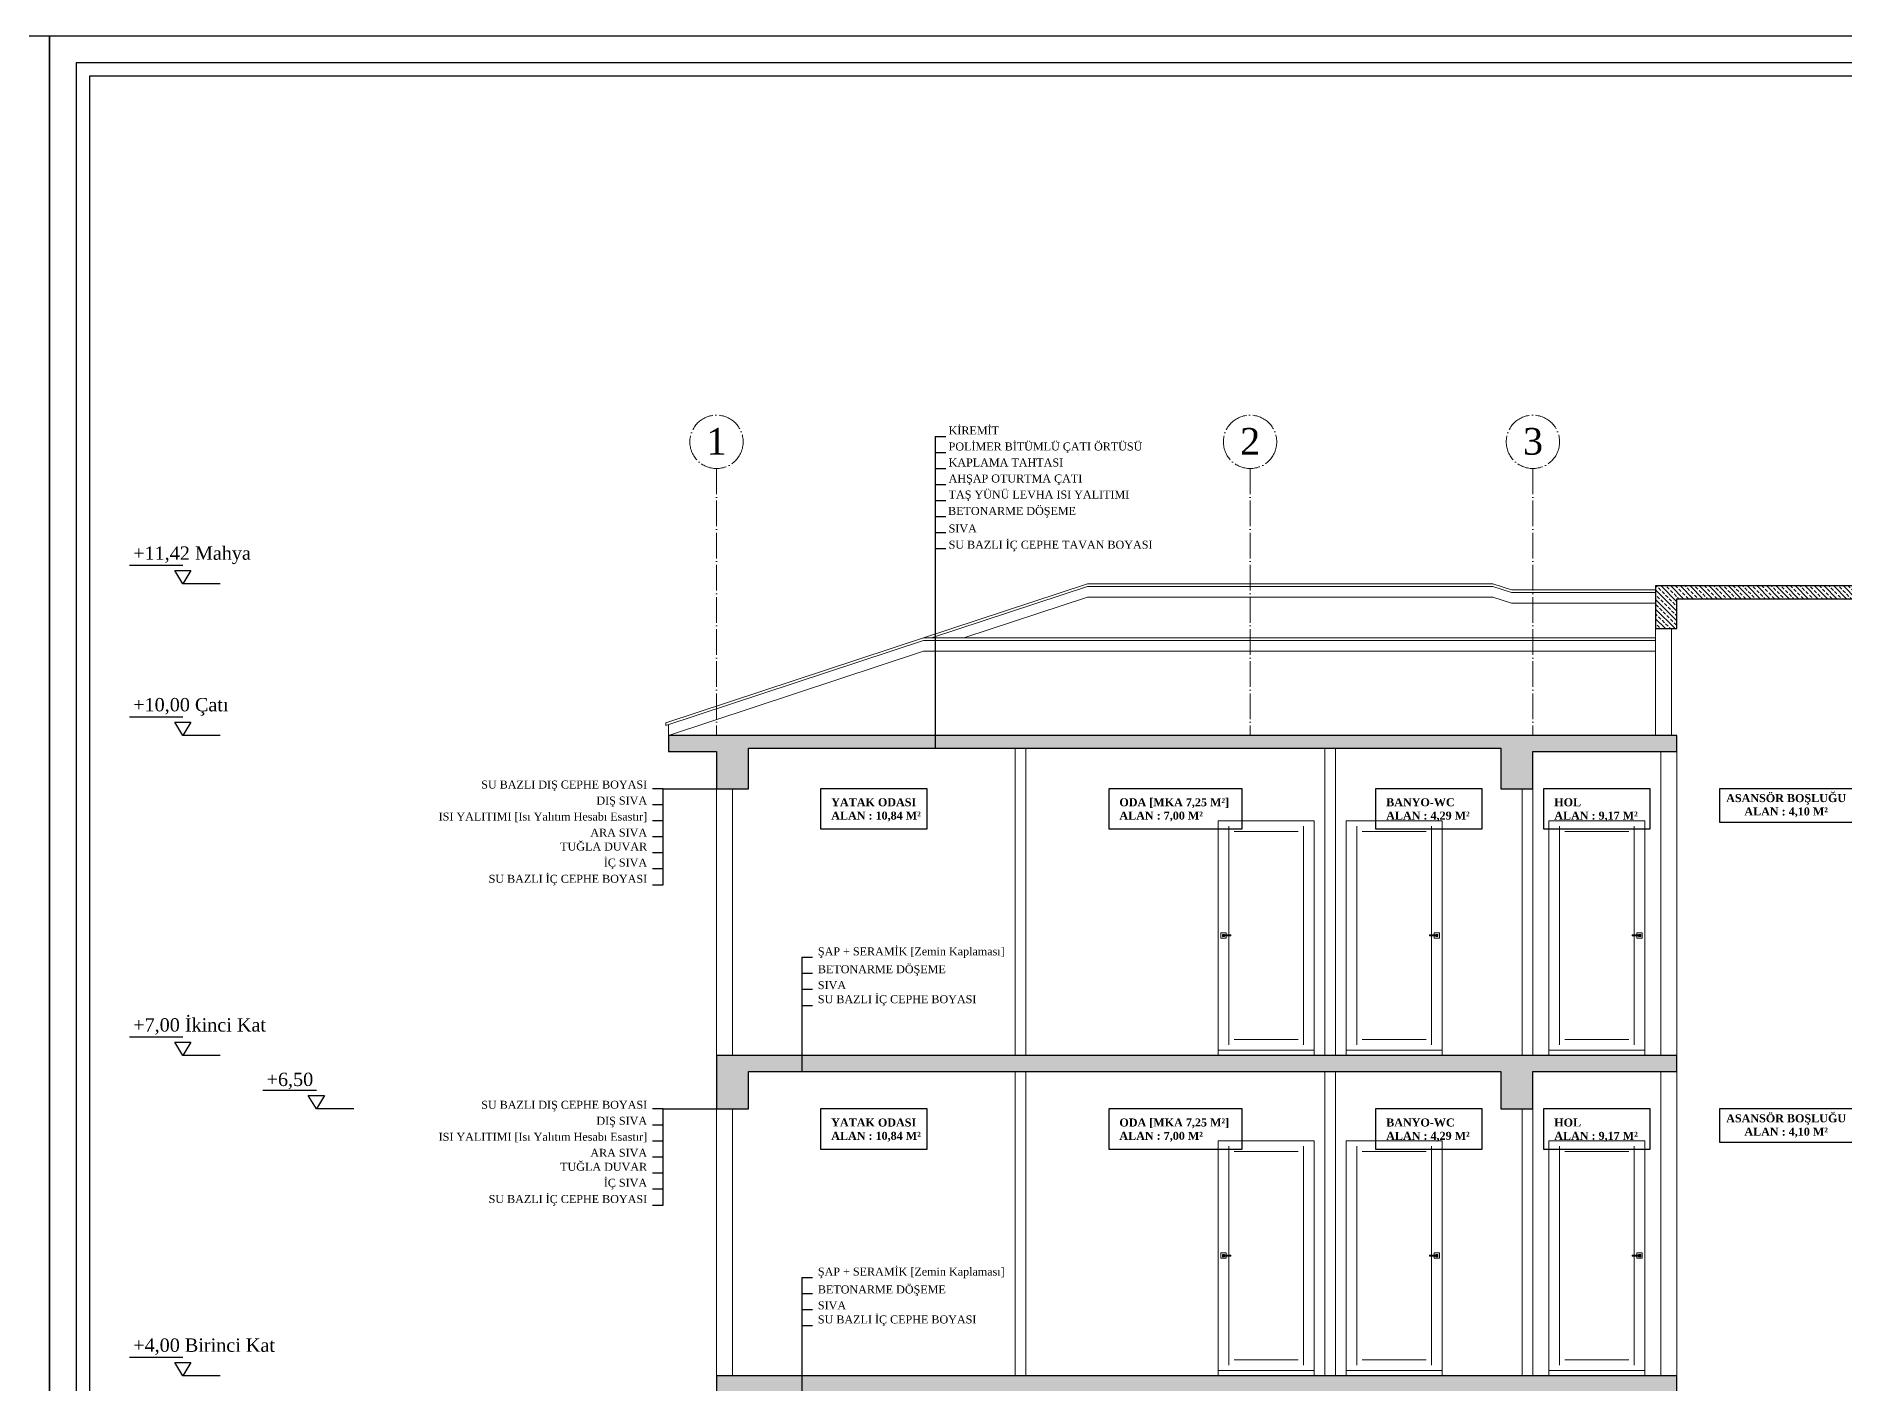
# Model space of a CAD drawing. Header units: centimetres. Extents: x -1107 to 35418, y 13584 to 18329.
# Drawn here: x 18335 to 20030, y 15824 to 17087 of the extents above; entities that cross this region are included whole.
import ezdxf

# ---------------------------------------------------------------- set-up
doc = ezdxf.new("R2010")
doc.units = ezdxf.units.CM
doc.linetypes.add('ACAD_ISO04W100', pattern=[30, 24, -3, 0, -3])
for name, color, linetype, lineweight, true_color in [('YLZ-AKS', 7, 'ACAD_ISO04W100', 5, 0x2e2f36), ('YLZ-GÖRÜNÜŞ -arkada kalanlar-', 7, 'Continuous', 0, 0xb1b09f), ('YLZ-TARAMA', 7, 'Continuous', 5, 0x686d6c)]:
    doc.layers.add(name, color=color, linetype=linetype, lineweight=lineweight, true_color=true_color)
for name, color, linetype, lineweight in [('YLZ-ALAN HESABI', 41, 'Continuous', 35), ('YLZ-DUVAR', 151, 'Continuous', 20), ('YLZ-ÇATI', 241, 'Continuous', 13), ('YLZ-ÖLÇÜ', 251, 'Continuous', 5)]:
    doc.layers.add(name, color=color, linetype=linetype, lineweight=lineweight)
for name, color, linetype in [('YLZ-KOLON KİRİŞ KESİT', 240, 'Continuous'), ('YLZ-PAFTA', 165, 'Continuous'), ('YLZ-YAZI', 113, 'Continuous')]:
    doc.layers.add(name, color=color, linetype=linetype)
doc.styles.add('ARIAL', font='times.ttf')
pattern_1 = [(315, (0, 383.112), (4.490128, 4.490128), []), (315, (-7e-16, 378.622), (4.490128, 4.490128), [3.175, -1.5875])]

# ---------------------------------------------------------------- blocks, each defined once
blk = doc.blocks.new('A Kesiti Betonarme')
at = {"layer": 'YLZ-TARAMA'}
h = blk.add_hatch(dxfattribs=at)
h.set_pattern_fill('ANSI33', color=256, angle=-90)
h.set_pattern_definition(pattern_1)
h.paths.add_polyline_path([(13302.1, 18275.6), (13502.1, 18275.6), (13502.1, 18247.6), (13522.1, 18247.6), (13522.1, 18287.6), (13282.1, 18287.6), (13282.1, 18247.6), (13302.1, 18247.6)])
h = blk.add_hatch(dxfattribs=at)
h.set_pattern_fill('ANSI33', color=256, angle=-90)
h.set_pattern_definition(pattern_1)
h.paths.add_polyline_path([(13137.1, 18097.6), (13167.1, 18097.6), (13167.1, 18132.6), (13302.1, 18132.6), (13302.1, 18147.6), (12357.1, 18147.6), (12357.1, 18132.6), (12402.1, 18132.6), (12402.1, 18097.6), (12432.1, 18097.6), (12432.1, 18135.6), (13137.1, 18135.6)])
h.paths.add_polyline_path([(13492.1, 18147.6), (13492.1, 18097.6), (13522.1, 18097.6), (13522.1, 18135.6), (13747.1, 18135.6), (13747.1, 18097.6), (13777.1, 18097.6), (13777.1, 18135.6), (14297.1, 18135.6), (14297.1, 18097.6), (14327.1, 18097.6), (14327.1, 18135.6), (14942.1, 18135.6), (14942.1, 18097.6), (14972.1, 18097.6), (14972.1, 18132.6), (15137.1, 18132.6), (15137.1, 18147.6)])
h = blk.add_hatch(dxfattribs=at)
h.set_pattern_fill('ANSI33', color=256, angle=-90)
h.paths.add_polyline_path([(13167.1, 17832.6), (13302.1, 17832.6), (13302.1, 17847.6), (12402.1, 17847.6), (12402.1, 17797.6), (12432.1, 17797.6), (12432.1, 17832.6), (13137.1, 17832.6), (13137.1, 17797.6), (13167.1, 17797.6)])
h.paths.add_polyline_path([(13492.1, 17797.6), (13522.1, 17797.6), (13522.1, 17847.6), (13492.1, 17847.6)])
h.paths.add_polyline_path([(13747.1, 17797.6), (13777.1, 17797.6), (13777.1, 17832.6), (14297.1, 17832.6), (14297.1, 17797.6), (14327.1, 17797.6), (14327.1, 17832.6), (14942.1, 17832.6), (14942.1, 17797.6), (14972.1, 17797.6), (14972.1, 17832.6), (15067.1, 17832.6), (15067.1, 17797.6), (15092.1, 17797.6), (15092.1, 17847.6), (13642.1, 17847.6), (13642.1, 17832.6), (13747.1, 17832.6)])
h = blk.add_hatch(dxfattribs=at)
h.set_pattern_fill('ANSI33', color=256, angle=-90)
h.set_pattern_definition([(315, (0, -300), (4.490128, 4.490128), []), (315, (-7e-16, -304.49), (4.490128, 4.490128), [3.175, -1.5875])])
h.paths.add_polyline_path([(13167.1, 17532.6), (13302.1, 17532.6), (13302.1, 17547.6), (12402.1, 17547.6), (12402.1, 17497.6), (12432.1, 17497.6), (12432.1, 17532.6), (13137.1, 17532.6), (13137.1, 17497.6), (13167.1, 17497.6)])
h.paths.add_polyline_path([(13492.1, 17497.6), (13522.1, 17497.6), (13522.1, 17547.6), (13492.1, 17547.6)])
h.paths.add_polyline_path([(13747.1, 17497.6), (13777.1, 17497.6), (13777.1, 17532.6), (14297.1, 17532.6), (14297.1, 17497.6), (14327.1, 17497.6), (14327.1, 17532.6), (14942.1, 17532.6), (14942.1, 17497.6), (14972.1, 17497.6), (14972.1, 17532.6), (15067.1, 17532.6), (15067.1, 17497.6), (15092.1, 17497.6), (15092.1, 17547.6), (13642.1, 17547.6), (13642.1, 17532.6), (13747.1, 17532.6)])
at = {"layer": 'YLZ-KOLON KİRİŞ KESİT'}
for points in [[(13522.1, 18287.6), (13282.1, 18287.6), (13282.1, 18247.6), (13302.1, 18247.6), (13302.1, 18275.6), (13502.1, 18275.6), (13502.1, 18247.6), (13522.1, 18247.6), (13522.1, 18287.6)], [(12402.1, 18132.6), (12402.1, 18097.6), (12432.1, 18097.6), (12432.1, 18135.6), (13137.1, 18135.6), (13137.1, 18097.6), (13167.1, 18097.6), (13167.1, 18132.6), (13302.1, 18132.6), (13302.1, 18147.6), (12357.1, 18147.6), (12357.1, 18132.6), (12402.1, 18132.6)], [(12402.1, 17847.6), (12402.1, 17797.6), (12432.1, 17797.6), (12432.1, 17832.6), (13137.1, 17832.6), (13137.1, 17797.6), (13167.1, 17797.6), (13167.1, 17832.6), (13302.1, 17832.6), (13302.1, 17847.6), (12402.1, 17847.6)], [(12402.1, 17547.6), (12402.1, 17497.6), (12432.1, 17497.6), (12432.1, 17532.6), (13137.1, 17532.6), (13137.1, 17497.6), (13167.1, 17497.6), (13167.1, 17532.6), (13302.1, 17532.6), (13302.1, 17547.6), (12402.1, 17547.6)]]:
    blk.add_lwpolyline(points, dxfattribs=at)
blk = doc.blocks.new('A Kesiti-Görünüş')
at = {"layer": 'YLZ-GÖRÜNÜŞ -arkada kalanlar-'}
for p, q in [((495494.8, 4510355.3), (495434.8, 4510355.3)), ((495554.8, 4510355.3), (495614.8, 4510355.3)), ((495744.8, 4510355.3), (495804.8, 4510355.3)), ((496584.8, 4510355.3), (496524.8, 4510355.3)), ((496644.8, 4510355.3), (496704.8, 4510355.3)), ((495494.8, 4510160.3), (495434.8, 4510160.3)), ((495554.8, 4510160.3), (495614.8, 4510160.3)), ((495744.8, 4510160.3), (495804.8, 4510160.3)), ((496584.8, 4510160.3), (496524.8, 4510160.3)), ((496644.8, 4510160.3), (496704.8, 4510160.3)), ((495494.8, 4510055.3), (495434.8, 4510055.3)), ((495554.8, 4510055.3), (495614.8, 4510055.3)), ((495744.8, 4510055.3), (495804.8, 4510055.3)), ((496584.8, 4510055.3), (496524.8, 4510055.3)), ((496644.8, 4510055.3), (496704.8, 4510055.3)), ((495494.8, 4509860.3), (495434.8, 4509860.3)), ((495554.8, 4509860.3), (495614.8, 4509860.3)), ((495744.8, 4509860.3), (495804.8, 4509860.3)), ((496584.8, 4509860.3), (496524.8, 4509860.3)), ((496644.8, 4509860.3), (496704.8, 4509860.3))]:
    blk.add_line(p, q, dxfattribs=at)
for points in [[(495509.8, 4510150.3), (495419.8, 4510150.3), (495419.8, 4510365.3), (495509.8, 4510365.3)], [(495539.8, 4510150.3), (495629.8, 4510150.3), (495629.8, 4510365.3), (495539.8, 4510365.3)], [(495729.8, 4510150.3), (495819.8, 4510150.3), (495819.8, 4510365.3), (495729.8, 4510365.3)], [(496599.8, 4510150.3), (496509.8, 4510150.3), (496509.8, 4510365.3), (496599.8, 4510365.3)], [(496629.8, 4510150.3), (496719.8, 4510150.3), (496719.8, 4510365.3), (496629.8, 4510365.3)], [(495431.8, 4510258.3), (495424.3, 4510258.3), (495424.3, 4510257.3), (495431.8, 4510257.3)], [(495617.8, 4510258.3), (495625.3, 4510258.3), (495625.3, 4510257.3), (495617.8, 4510257.3)], [(495807.8, 4510258.3), (495815.3, 4510258.3), (495815.3, 4510257.3), (495807.8, 4510257.3)], [(496521.8, 4510258.3), (496514.3, 4510258.3), (496514.3, 4510257.3), (496521.8, 4510257.3)], [(496707.8, 4510258.3), (496715.3, 4510258.3), (496715.3, 4510257.3), (496707.8, 4510257.3)], [(495509.8, 4510145.3), (495419.8, 4510145.3), (495419.8, 4510150.3), (495509.8, 4510150.3)], [(495539.8, 4510145.3), (495629.8, 4510145.3), (495629.8, 4510150.3), (495539.8, 4510150.3)], [(495729.8, 4510145.3), (495819.8, 4510145.3), (495819.8, 4510150.3), (495729.8, 4510150.3)], [(496599.8, 4510145.3), (496509.8, 4510145.3), (496509.8, 4510150.3), (496599.8, 4510150.3)], [(496629.8, 4510145.3), (496719.8, 4510145.3), (496719.8, 4510150.3), (496629.8, 4510150.3)], [(495509.8, 4509850.3), (495419.8, 4509850.3), (495419.8, 4510065.3), (495509.8, 4510065.3)], [(495539.8, 4509850.3), (495629.8, 4509850.3), (495629.8, 4510065.3), (495539.8, 4510065.3)], [(495729.8, 4509850.3), (495819.8, 4509850.3), (495819.8, 4510065.3), (495729.8, 4510065.3)], [(496599.8, 4509850.3), (496509.8, 4509850.3), (496509.8, 4510065.3), (496599.8, 4510065.3)], [(496629.8, 4509850.3), (496719.8, 4509850.3), (496719.8, 4510065.3), (496629.8, 4510065.3)], [(495431.8, 4509958.3), (495424.3, 4509958.3), (495424.3, 4509957.3), (495431.8, 4509957.3)], [(495617.8, 4509958.3), (495625.3, 4509958.3), (495625.3, 4509957.3), (495617.8, 4509957.3)], [(495807.8, 4509958.3), (495815.3, 4509958.3), (495815.3, 4509957.3), (495807.8, 4509957.3)], [(496521.8, 4509958.3), (496514.3, 4509958.3), (496514.3, 4509957.3), (496521.8, 4509957.3)], [(496707.8, 4509958.3), (496715.3, 4509958.3), (496715.3, 4509957.3), (496707.8, 4509957.3)], [(495509.8, 4509845.3), (495419.8, 4509845.3), (495419.8, 4509850.3), (495509.8, 4509850.3)], [(495539.8, 4509845.3), (495629.8, 4509845.3), (495629.8, 4509850.3), (495539.8, 4509850.3)], [(495729.8, 4509845.3), (495819.8, 4509845.3), (495819.8, 4509850.3), (495729.8, 4509850.3)], [(496599.8, 4509845.3), (496509.8, 4509845.3), (496509.8, 4509850.3), (496599.8, 4509850.3)], [(496629.8, 4509845.3), (496719.8, 4509845.3), (496719.8, 4509850.3), (496629.8, 4509850.3)]]:
    blk.add_lwpolyline(points, close=True, dxfattribs=at)
for points in [[(495429.8, 4510155.3), (495429.8, 4510360.3)], [(495499.8, 4510360.3), (495499.8, 4510155.3)], [(495549.8, 4510360.3), (495549.8, 4510155.3)], [(495619.8, 4510155.3), (495619.8, 4510360.3)], [(495739.8, 4510360.3), (495739.8, 4510155.3)], [(495809.8, 4510155.3), (495809.8, 4510360.3)], [(496519.8, 4510155.3), (496519.8, 4510360.3)], [(496589.8, 4510360.3), (496589.8, 4510155.3)], [(496639.8, 4510360.3), (496639.8, 4510155.3)], [(496709.8, 4510155.3), (496709.8, 4510360.3)], [(495427.3, 4510258.3), (495427.3, 4510260.3), (495422.3, 4510260.3), (495422.3, 4510255.3), (495427.3, 4510255.3), (495427.3, 4510257.3)], [(495622.3, 4510258.3), (495622.3, 4510260.3), (495627.3, 4510260.3), (495627.3, 4510255.3), (495622.3, 4510255.3), (495622.3, 4510257.3)], [(495812.3, 4510258.3), (495812.3, 4510260.3), (495817.3, 4510260.3), (495817.3, 4510255.3), (495812.3, 4510255.3), (495812.3, 4510257.3)], [(496517.3, 4510258.3), (496517.3, 4510260.3), (496512.3, 4510260.3), (496512.3, 4510255.3), (496517.3, 4510255.3), (496517.3, 4510257.3)], [(496712.3, 4510258.3), (496712.3, 4510260.3), (496717.3, 4510260.3), (496717.3, 4510255.3), (496712.3, 4510255.3), (496712.3, 4510257.3)], [(495425.8, 4510258.3), (495425.8, 4510258.8), (495423.8, 4510258.8), (495423.8, 4510256.8), (495425.8, 4510256.8), (495425.8, 4510257.3)], [(495623.8, 4510258.3), (495623.8, 4510258.8), (495625.8, 4510258.8), (495625.8, 4510256.8), (495623.8, 4510256.8), (495623.8, 4510257.3)], [(495813.8, 4510258.3), (495813.8, 4510258.8), (495815.8, 4510258.8), (495815.8, 4510256.8), (495813.8, 4510256.8), (495813.8, 4510257.3)], [(496515.8, 4510258.3), (496515.8, 4510258.8), (496513.8, 4510258.8), (496513.8, 4510256.8), (496515.8, 4510256.8), (496515.8, 4510257.3)], [(496713.8, 4510258.3), (496713.8, 4510258.8), (496715.8, 4510258.8), (496715.8, 4510256.8), (496713.8, 4510256.8), (496713.8, 4510257.3)], [(495429.8, 4509855.3), (495429.8, 4510060.3)], [(495499.8, 4510060.3), (495499.8, 4509855.3)], [(495549.8, 4510060.3), (495549.8, 4509855.3)], [(495619.8, 4509855.3), (495619.8, 4510060.3)], [(495739.8, 4510060.3), (495739.8, 4509855.3)], [(495809.8, 4509855.3), (495809.8, 4510060.3)], [(496519.8, 4509855.3), (496519.8, 4510060.3)], [(496589.8, 4510060.3), (496589.8, 4509855.3)], [(496639.8, 4510060.3), (496639.8, 4509855.3)], [(496709.8, 4509855.3), (496709.8, 4510060.3)], [(495427.3, 4509958.3), (495427.3, 4509960.3), (495422.3, 4509960.3), (495422.3, 4509955.3), (495427.3, 4509955.3), (495427.3, 4509957.3)], [(495425.8, 4509958.3), (495425.8, 4509958.8), (495423.8, 4509958.8), (495423.8, 4509956.8), (495425.8, 4509956.8), (495425.8, 4509957.3)], [(495622.3, 4509958.3), (495622.3, 4509960.3), (495627.3, 4509960.3), (495627.3, 4509955.3), (495622.3, 4509955.3), (495622.3, 4509957.3)], [(495623.8, 4509958.3), (495623.8, 4509958.8), (495625.8, 4509958.8), (495625.8, 4509956.8), (495623.8, 4509956.8), (495623.8, 4509957.3)], [(495812.3, 4509958.3), (495812.3, 4509960.3), (495817.3, 4509960.3), (495817.3, 4509955.3), (495812.3, 4509955.3), (495812.3, 4509957.3)], [(495813.8, 4509958.3), (495813.8, 4509958.8), (495815.8, 4509958.8), (495815.8, 4509956.8), (495813.8, 4509956.8), (495813.8, 4509957.3)], [(496517.3, 4509958.3), (496517.3, 4509960.3), (496512.3, 4509960.3), (496512.3, 4509955.3), (496517.3, 4509955.3), (496517.3, 4509957.3)], [(496515.8, 4509958.3), (496515.8, 4509958.8), (496513.8, 4509958.8), (496513.8, 4509956.8), (496515.8, 4509956.8), (496515.8, 4509957.3)], [(496712.3, 4509958.3), (496712.3, 4509960.3), (496717.3, 4509960.3), (496717.3, 4509955.3), (496712.3, 4509955.3), (496712.3, 4509957.3)], [(496713.8, 4509958.3), (496713.8, 4509958.8), (496715.8, 4509958.8), (496715.8, 4509956.8), (496713.8, 4509956.8), (496713.8, 4509957.3)]]:
    blk.add_lwpolyline(points, dxfattribs=at)
blk = doc.blocks.new('Duvar Açılımı')
at = {"layer": 'YLZ-YAZI'}
for p, q in [((13163.8, 3247.1), (13153.8, 3247.1)), ((13163.8, 3232.1), (13153.8, 3232.1)), ((13163.8, 3217.1), (13153.8, 3217.1)), ((13163.8, 3202.1), (13153.8, 3202.1)), ((13163.8, 3187.1), (13153.8, 3187.1))]:
    blk.add_line(p, q, dxfattribs=at)
for points in [[(13153.8, 3172.1), (13163.8, 3172.1), (13163.8, 3262.1), (13153.8, 3262.1)], [(13163.8, 3262.1), (13228.8, 3262.1)]]:
    blk.add_lwpolyline(points, dxfattribs=at)
at = {"layer": 'YLZ-YAZI', "char_height": 7.5, "attachment_point": 3, "style": 'ARIAL'}
for s, insert in [('SU BAZLI DIŞ CEPHE BOYASI', (13148.8, 3269.8)), ('DIŞ SIVA', (13148.8, 3254.8)), ('ISI YALITIMI [Isı Yalıtım Hesabı Esastır]', (13148.8, 3239.8)), ('ARA SIVA', (13148.8, 3224.8)), ('TUĞLA DUVAR', (13148.8, 3211.7)), ('İÇ SIVA', (13148.8, 3196.7)), ('SU BAZLI İÇ CEPHE BOYASI', (13148.8, 3181.5))]:
    blk.add_mtext_dynamic_manual_height_columns(s, width=344.303, gutter_width=12.5, heights=[0], dxfattribs=dict(at, insert=insert))
blk = doc.blocks.new('Çatı Açılımı')
at = {"layer": 'YLZ-YAZI'}
for points in [[(11950.2, 4599.3), (11960.2, 4599.3)], [(11950.2, 4599.3), (11950.2, 4307.3)], [(11950.2, 4584.3), (11960.2, 4584.3)], [(11950.2, 4569.3), (11960.2, 4569.3)], [(11950.2, 4554.3), (11960.2, 4554.3)], [(11950.2, 4539.3), (11960.2, 4539.3)], [(11950.2, 4524.3), (11960.2, 4524.3)], [(11950.2, 4509.3), (11960.2, 4509.3)], [(11950.2, 4494.3), (11960.2, 4494.3)]]:
    blk.add_lwpolyline(points, dxfattribs=at)
at = {"layer": 'YLZ-YAZI', "char_height": 7.5, "attachment_point": 1, "style": 'ARIAL'}
for s, insert in [('KİREMİT', (11962.7, 4608.7)), ('POLİMER BİTÜMLÜ ÇATI ÖRTÜSÜ', (11962.7, 4593.7)), ('KAPLAMA TAHTASI', (11962.7, 4578.7)), ('AHŞAP OTURTMA ÇATI', (11962.7, 4563.7)), ('TAŞ YÜNÜ LEVHA ISI YALITIMI', (11962.7, 4548.7)), ('BETONARME DÖŞEME ', (11962.2, 4533.3)), ('SIVA', (11962.7, 4516.9)), ('SU BAZLI İÇ CEPHE TAVAN BOYASI', (11962.7, 4501.7))]:
    blk.add_mtext_dynamic_manual_height_columns(s, width=344.303, gutter_width=12.5, heights=[0], dxfattribs=dict(at, insert=insert))
blk = doc.blocks.new('Zemin Açılımı')
at = {"layer": 'YLZ-YAZI'}
for points in [[(13105.1, 3126.1), (13115.1, 3126.1)], [(13105.1, 3126.1), (13105.1, 3019.1)], [(13105.1, 3111.1), (13115.1, 3111.1)], [(13105.1, 3096.1), (13115.1, 3096.1)], [(13105.1, 3081.1), (13115.1, 3081.1)]]:
    blk.add_lwpolyline(points, dxfattribs=at)
at = {"layer": 'YLZ-YAZI', "char_height": 7.5, "attachment_point": 1, "style": 'ARIAL'}
for s, insert in [('ŞAP + SERAMİK [Zemin Kaplaması]', (13120.1, 3135.4)), ('BETONARME DÖŞEME ', (13120.1, 3118.7)), ('SIVA', (13120.1, 3103.8)), ('SU BAZLI İÇ CEPHE BOYASI', (13120.1, 3090.6))]:
    blk.add_mtext_dynamic_manual_height_columns(s, width=344.303, gutter_width=12.5, heights=[0], dxfattribs=dict(at, insert=insert))
blk = doc.blocks.new('A Kesiti Mahal')
at = {"layer": 'YLZ-YAZI'}
for points in [[(18972.7, 16381.9), (18972.7, 16344.4), (19072.7, 16344.4), (19072.7, 16381.9), (18972.7, 16381.9)], [(19242.7, 16381.9), (19242.7, 16344.4), (19367.7, 16344.4), (19367.7, 16381.9), (19242.7, 16381.9)], [(19492.7, 16381.9), (19492.7, 16344.4), (19592.7, 16344.4), (19592.7, 16381.9), (19492.7, 16381.9)], [(19650.2, 16381.9), (19650.2, 16344.4), (19750.2, 16344.4), (19750.2, 16381.9), (19650.2, 16381.9)], [(18972.7, 16081.9), (18972.7, 16044.4), (19072.7, 16044.4), (19072.7, 16081.9), (18972.7, 16081.9)], [(19242.7, 16081.9), (19242.7, 16044.4), (19367.7, 16044.4), (19367.7, 16081.9), (19242.7, 16081.9)], [(19492.7, 16081.9), (19492.7, 16044.4), (19592.7, 16044.4), (19592.7, 16081.9), (19492.7, 16081.9)], [(19650.2, 16081.9), (19650.2, 16044.4), (19750.2, 16044.4), (19750.2, 16081.9), (19650.2, 16081.9)]]:
    blk.add_lwpolyline(points, dxfattribs=at)
for points in [[(19815.2, 16381.9), (19815.2, 16350.7), (19940.2, 16350.7), (19940.2, 16381.9)], [(19815.2, 16081.9), (19815.2, 16050.7), (19940.2, 16050.7), (19940.2, 16081.9)]]:
    blk.add_lwpolyline(points, close=True, dxfattribs=at)
at = {"layer": 'YLZ-YAZI', "char_height": 7.5, "attachment_point": 1, "style": 'ARIAL'}
for s, width, heights, insert in [('{\\fTimes New Roman|b1|i0|c162|p18;YATAK ODASI\\PALAN : 10,84 M² }', 148.617, [94.5], (18982.7, 16373)), ('{\\fTimes New Roman|b1|i0|c162|p18;ODA [MKA 7,25 M²]\\PALAN : 7,00 M² }', 187.043, [89.9], (19252.7, 16373)), ('{\\fTimes New Roman|b1|i0|c162|p18;BANYO-WC\\PALAN : 4,29 M² }', 148.617, [94.5], (19502.7, 16373)), ('{\\fTimes New Roman|b1|i0|c162|p18;HOL\\PALAN : 9,17 M² }', 148.617, [94.5], (19660.2, 16373)), ('\\pxqc;{\\fTimes New Roman|b1|i0|c162|p18;ASANSÖR} {\\fTimes New Roman|b1|i0|c162|p18;BOŞLUĞU}\\P{\\fTimes New Roman|b1|i0|c162|p18;ALAN : 4,10 M² }', 117.351, [94], (19818.8, 16376.9)), ('{\\fTimes New Roman|b1|i0|c162|p18;YATAK ODASI\\PALAN : 10,84 M² }', 148.617, [94.5], (18982.7, 16073)), ('{\\fTimes New Roman|b1|i0|c162|p18;ODA [MKA 7,25 M²]\\PALAN : 7,00 M² }', 187.043, [89.9], (19252.7, 16073)), ('{\\fTimes New Roman|b1|i0|c162|p18;BANYO-WC\\PALAN : 4,29 M² }', 148.617, [94.5], (19502.7, 16073)), ('{\\fTimes New Roman|b1|i0|c162|p18;HOL\\PALAN : 9,17 M² }', 148.617, [94.5], (19660.2, 16073)), ('\\pxqc;{\\fTimes New Roman|b1|i0|c162|p18;ASANSÖR} {\\fTimes New Roman|b1|i0|c162|p18;BOŞLUĞU}\\P{\\fTimes New Roman|b1|i0|c162|p18;ALAN : 4,10 M² }', 117.351, [94], (19818.8, 16076.9))]:
    blk.add_mtext_dynamic_manual_height_columns(s, width=width, gutter_width=12.5, heights=heights, dxfattribs=dict(at, insert=insert))
blk = doc.blocks.new('A Kesiti')
at = {"layer": 'YLZ-AKS'}
for p, q in [((19472.7, 16681.9), (19472.7, 16431.9)), ((19737.7, 16681.9), (19737.7, 16431.9))]:
    blk.add_line(p, q, dxfattribs=at)
blk.add_lwpolyline([(18972.7, 16681.9), (18972.7, 16431.9)], dxfattribs=at)
for centre in [(18972.7, 16706.9), (19472.7, 16706.9), (19737.7, 16706.9)]:
    blk.add_circle(centre, 25, dxfattribs=at)
at = {"layer": 'YLZ-DUVAR'}
for p, q in [((19852.7, 16531.9), (19852.7, 16431.9)), ((19867.7, 16531.9), (19867.7, 16431.9)), ((19252.7, 16131.9), (19252.7, 16419.9)), ((19262.7, 16419.9), (19262.7, 16131.9)), ((19542.7, 16131.9), (19542.7, 16419.9)), ((19552.7, 16419.9), (19552.7, 16131.9)), ((19857.7, 16416.9), (19857.7, 16131.9)), ((19872.7, 16416.9), (19872.7, 16131.9)), ((18972.7, 16131.9), (18972.7, 16381.9)), ((18987.7, 16131.9), (18987.7, 16381.9)), ((19727.7, 16381.9), (19727.7, 16131.9)), ((19737.7, 16381.9), (19737.7, 16131.9)), ((19252.7, 15831.9), (19252.7, 16116.9)), ((19262.7, 16116.9), (19262.7, 15831.9)), ((19542.7, 15831.9), (19542.7, 16116.9)), ((19552.7, 16116.9), (19552.7, 15831.9)), ((19857.7, 16116.9), (19857.7, 15831.9)), ((19872.7, 16116.9), (19872.7, 15831.9)), ((18972.7, 16081.9), (18972.7, 15831.9)), ((18987.7, 16081.9), (18987.7, 15831.9)), ((19727.7, 16081.9), (19727.7, 15831.9)), ((19737.7, 16081.9), (19737.7, 15831.9))]:
    blk.add_line(p, q, dxfattribs=at)
at = {"layer": 'YLZ-GÖRÜNÜŞ -arkada kalanlar-'}
for points in [[(19166.7, 16523.3), (19320.2, 16574), (19700.2, 16574), (19717.7, 16568.2), (19852.7, 16568.2)], [(19852.7, 16565.7), (19717.7, 16565.7), (19700.2, 16571.5), (19320.2, 16571.5), (19174.3, 16523.3)], [(19204.6, 16523.3), (19320.2, 16561.5), (19700.2, 16561.5), (19717.7, 16555.7), (19852.7, 16555.7)]]:
    blk.add_lwpolyline(points, dxfattribs=at)
at = {"layer": 'YLZ-ÇATI'}
for points in [[(19166.7, 16520.8), (18925.2, 16441.1), (18925.2, 16443.6), (19166.7, 16523.3), (19852.7, 16523.3)], [(18927.7, 16441.9), (18927.7, 16431.9), (19166.7, 16510.8), (19852.7, 16510.8)], [(19852.7, 16520.8), (19166.7, 16520.8)]]:
    blk.add_lwpolyline(points, dxfattribs=at)
blk.add_blockref('A Kesiti Betonarme', (6570.6, -1715.7))
at = {"layer": 'YLZ-ALAN HESABI'}
blk.add_blockref('A Kesiti Mahal', (97.5, 0), dxfattribs=at)
at = {"layer": 'YLZ-DUVAR'}
for name, p in [('Çatı Açılımı', (7227.5, 12112.6)), ('Duvar Açılımı', (5758.9, 13119.8)), ('Zemin Açılımı', (5947.6, 13097.9)), ('Duvar Açılımı', (5758.9, 12819.8)), ('Zemin Açılımı', (5947.6, 12797.9))]:
    blk.add_blockref(name, p, dxfattribs=at)
at = {"layer": 'YLZ-GÖRÜNÜŞ -arkada kalanlar-'}
blk.add_blockref('A Kesiti-Görünüş', (-475977.1, -4494013.3), dxfattribs=at)
at = {"layer": 'YLZ-YAZI', "char_height": 25, "attachment_point": 1, "style": 'ARIAL'}
for s, insert in [('\\pxqc;1', (18957, 16719.9)), ('\\pxqc;2', (19457, 16719.9)), ('\\pxqc;3', (19722, 16719.9))]:
    blk.add_mtext_dynamic_manual_height_columns(s, width=31.519, gutter_width=12.5, heights=[8.55], dxfattribs=dict(at, insert=insert))
blk = doc.blocks.new('Kot 1')
at = {"layer": 'YLZ-YAZI'}
for p, q in [((501059.5, 4510667.9), (501109.5, 4510667.9)), ((501059.5, 4510525.9), (501109.5, 4510525.9)), ((501059.5, 4510225.9), (501109.5, 4510225.9)), ((501184.5, 4510175.9), (501234.5, 4510175.9)), ((501059.5, 4509925.9), (501109.5, 4509925.9))]:
    blk.add_line(p, q, dxfattribs=at)
for points in [[(501144.5, 4510650.4), (501109.5, 4510650.4), (501102, 4510662.9), (501117, 4510662.9), (501109.5, 4510650.4)], [(501144.5, 4510508.4), (501109.5, 4510508.4), (501102, 4510520.9), (501117, 4510520.9), (501109.5, 4510508.4)], [(501144.5, 4510208.4), (501109.5, 4510208.4), (501102, 4510220.9), (501117, 4510220.9), (501109.5, 4510208.4)], [(501269.5, 4510158.4), (501234.5, 4510158.4), (501227, 4510170.9), (501242, 4510170.9), (501234.5, 4510158.4)], [(501144.5, 4509908.4), (501109.5, 4509908.4), (501102, 4509920.9), (501117, 4509920.9), (501109.5, 4509908.4)]]:
    blk.add_lwpolyline(points, dxfattribs=at)
at = {"layer": 'YLZ-YAZI', "char_height": 12.5, "attachment_point": 1, "style": 'ARIAL'}
for s, width, heights, insert in [('+11,42 Mahya', 358.477, [93.8], (501062.9, 4510685.4)), ('+10,00 Çatı', 358.477, [93.8], (501062.9, 4510543.4)), ('+7,00 İkinci Kat', 358.477, [93.8], (501062.9, 4510243.4)), ('+6,50', 344.303, [0], (501187.9, 4510192.4)), ('+4,00 Birinci Kat', 358.477, [93.8], (501062.9, 4509943.4))]:
    blk.add_mtext_dynamic_manual_height_columns(s, width=width, gutter_width=12.5, heights=heights, dxfattribs=dict(at, insert=insert))

msp = doc.modelspace()

# ---------------------------------------------------------------- linework, layer by layer
at = {"layer": 'YLZ-PAFTA'}
for points in [[(4942.71, 14836.94), (18347.71, 14836.94), (18347.71, 17086.94), (4942.71, 17086.94)], [(18347.71, 14836.94), (35417.71, 14836.94), (35417.71, 17086.94), (18347.71, 17086.94)], [(18372.71, 14861.94), (35392.71, 14861.94), (35392.71, 17061.94), (18372.71, 17061.94)], [(18385.21, 14874.44), (35380.21, 14874.44), (35380.21, 17049.44), (18385.21, 17049.44)]]:
    msp.add_lwpolyline(points, close=True, dxfattribs=at)

# ---------------------------------------------------------------- block references
at = {"layer": 'YLZ-ÖLÇÜ'}
for name, p in [('A Kesiti', (0, 0)), ('Kot 1', (-482636.77, -4494076.48))]:
    msp.add_blockref(name, p, dxfattribs=at)

doc.saveas('drawing.dxf')
